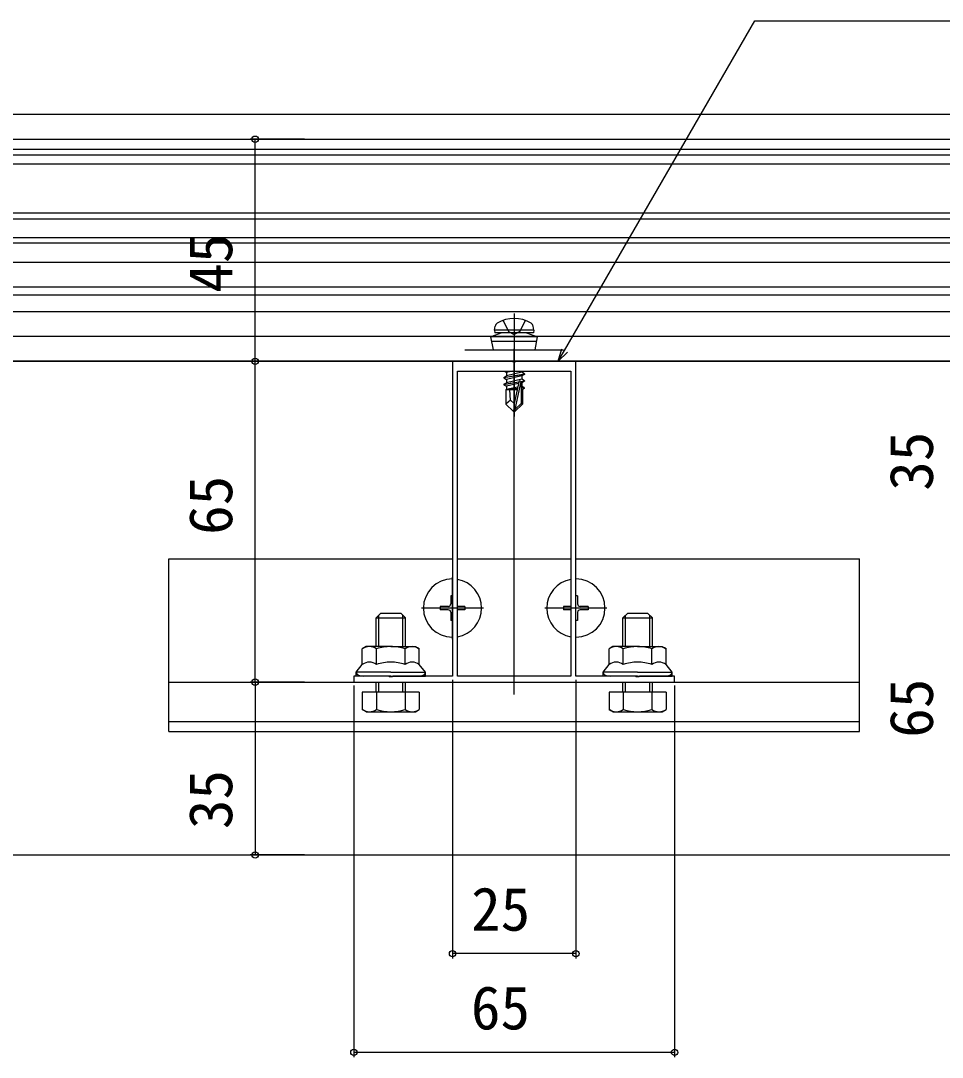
# Model space of a CAD drawing. Units: millimetres, scale not verified. Extents: x -525 to 525, y -783 to 779.
# Drawn here: x -95 to 91.8, y -554.8 to -344.8 of the extents above; entities that cross this region are included whole.
import ezdxf
from ezdxf.enums import TextEntityAlignment as Align

# ---------------------------------------------------------------- set-up
doc = ezdxf.new("R2010")
doc.units = ezdxf.units.MM
doc.header["$LTSCALE"] = 4
for name, color, linetype in [('0-2_YKK_11', 7, 'Continuous'), ('0-3_YKK_12', 2, 'Continuous'), ('0-4_YKK_13', 4, 'Continuous'), ('0-5_YKK_D', 6, 'Continuous')]:
    doc.layers.add(name, color=color, linetype=linetype)
doc.styles.add('ＭＳ ゴシック', font='')
doc.styles.get('ＭＳ ゴシック').set_extended_font_data('MS Gothic')

msp = doc.modelspace()

# ---------------------------------------------------------------- linework, layer by layer
at = {"layer": '0-2_YKK_11'}
for points in [[(-27.5, -478.8), (37.5, -478.8), (37.5, -477.6), (30.458, -477.6), (30.275, -477.72), (29.725, -477.72), (29.542, -477.6), (17.5, -477.6), (17.5, -413.8), (5.458, -413.8), (5.275, -413.92), (4.725, -413.92), (4.542, -413.8), (-7.5, -413.8), (-7.5, -477.6), (-19.542, -477.6), (-19.725, -477.72), (-20.275, -477.72), (-20.458, -477.6), (-27.5, -477.6)], [(16.5, -415.8), (16.5, -477.6), (-6.5, -477.6), (-6.5, -415.8)]]:
    msp.add_lwpolyline(points, close=True, dxfattribs=at)
at = {"layer": '0-3_YKK_12'}
for p, q in [((397.574, -363.8), (-395, -363.8)), ((-207.5, -368.8), (186.482, -368.8)), ((-190, -370.8), (185.855, -370.8)), ((-190, -372), (185.644, -372)), ((-178.541, -373.8), (185.326, -373.8)), ((-190, -384.92), (200, -384.92)), ((-190, -389.8), (200, -389.8)), ((-190, -400.3), (200, -400.3)), ((5, -481.3), (5, -411.3)), ((-190, -413.8), (200, -413.8)), ((-65, -453.8), (-7.5, -453.8)), ((-65, -488.8), (-65, -453.8)), ((-6.5, -453.8), (16.5, -453.8)), ((17.5, -453.8), (75, -453.8)), ((75, -488.8), (75, -453.8)), ((-65, -478.8), (75, -478.8)), ((-65, -486.8), (75, -486.8)), ((-65, -488.8), (75, -488.8))]:
    msp.add_line(p, q, dxfattribs=at)
msp.add_lwpolyline([(-207.5, -513.8), (-128.407, -513.8), (137.907, -513.8), (217.5, -513.8)], dxfattribs=at)
at = {"layer": '0-4_YKK_13'}
for p, q in [((200, -383.8), (-190, -383.8)), ((200, -388.8), (-190, -388.8)), ((200, -393.8), (-190, -393.8)), ((200, -398.8), (-190, -398.8)), ((200, -403.8), (-190, -403.8)), ((5, -404.1), (5, -425)), ((1, -407.5), (1.141, -406.697)), ((9, -407.5), (8.859, -406.697)), ((200, -408.8), (-190, -408.8)), ((2.5, -408), (0.25, -408.819)), ((9.75, -408.819), (0.25, -408.819)), ((0.778, -411.5), (0.25, -408.819)), ((9, -407.5), (1, -407.5)), ((1, -407.5), (1.088, -408)), ((8.912, -408), (1.088, -408)), ((7.5, -408), (2.5, -408)), ((7.5, -408), (9.75, -408.819)), ((9, -407.5), (8.912, -408)), ((9.222, -411.5), (9.75, -408.819)), ((-5, -411.5), (15, -411.5)), ((9.554, -409.812), (0.446, -409.812)), ((0.778, -411.5), (9.222, -411.5)), ((200, -413.8), (-190, -413.8)), ((2.9, -417.05), (7.1, -416.35)), ((7.1, -416.45), (2.9, -417.15)), ((2.9, -417.05), (3.45, -416.732)), ((2.9, -417.05), (2.9, -417.15)), ((2.9, -417.15), (3.45, -417.467)), ((2.987, -415.8), (3.45, -416.067)), ((4.634, -415.8), (3.45, -416.067)), ((6.55, -416.032), (3.45, -416.732)), ((3.45, -416.067), (3.45, -416.732)), ((6.55, -417.432), (3.45, -418.132)), ((3.45, -417.467), (3.45, -418.132)), ((6.332, -417.877), (5.15, -423.576)), ((6.332, -417.878), (7.1, -417.75)), ((7.1, -417.85), (6.387, -417.969)), ((6.55, -415.8), (6.55, -416.032)), ((7.1, -416.35), (6.55, -416.032)), ((6.55, -416.767), (6.55, -417.432)), ((7.1, -417.75), (6.55, -417.432)), ((7.1, -416.35), (7.1, -416.45)), ((7.1, -417.75), (7.1, -417.85)), ((2.9, -418.45), (5.926, -417.946)), ((5.898, -418.05), (2.9, -418.55)), ((2.9, -418.45), (3.45, -418.132)), ((2.9, -418.45), (2.9, -418.55)), ((2.9, -418.55), (3.45, -418.867)), ((3.3, -419.6), (3.45, -419.532)), ((3.3, -419.6), (3.3, -422.45)), ((5.576, -419.6), (3.3, -419.6)), ((5.84, -418.328), (3.45, -418.867)), ((3.45, -418.867), (3.45, -419.532)), ((5.695, -419.025), (3.45, -419.532)), ((5.635, -419.317), (3.917, -419.6)), ((5.91, -417.993), (5, -422.378)), ((5.58, -419.584), (5.496, -419.6)), ((6.55, -418.832), (6.397, -418.867)), ((6.4, -418.048), (6.4, -422.326)), ((7, -419.092), (6.4, -419.191)), ((7, -419.308), (6.4, -419.424)), ((6.7, -419.6), (6.4, -419.6)), ((6.55, -418.167), (6.55, -418.832)), ((7, -419.092), (6.55, -418.832)), ((7, -419.308), (6.7, -419.481)), ((6.7, -419.481), (6.7, -422.45)), ((7, -419.092), (7, -419.308)), ((4.257, -421.647), (3.3, -422.45)), ((4.85, -424), (3.3, -422.45)), ((5, -422.378), (4.85, -424)), ((4.85, -424), (5.15, -424)), ((5, -422.378), (5, -424)), ((6.4, -422.326), (5.15, -423.576)), ((5.15, -424), (6.7, -422.45)), ((5.15, -423.576), (5.15, -424)), ((6.4, -422.326), (6.7, -422.45)), ((-7.5, -470.1), (-7.5, -457.5)), ((17.5, -470.1), (17.5, -457.5)), ((-7.5, -461.3), (-7.85, -461.3)), ((-7.85, -461.3), (-7.85, -462.95)), ((17.85, -461.3), (17.5, -461.3)), ((17.85, -461.3), (17.85, -462.95)), ((-1.2, -463.8), (-13.8, -463.8)), ((-10, -463.45), (-10, -464.15)), ((-8.35, -463.45), (-10, -463.45)), ((-5, -463.45), (-6.5, -463.45)), ((-5, -463.45), (-5, -464.15)), ((23.8, -463.8), (11.2, -463.8)), ((15, -463.45), (15, -464.15)), ((16.5, -463.45), (15, -463.45)), ((20, -463.45), (18.35, -463.45)), ((20, -463.45), (20, -464.15)), ((-23, -465.8), (-17, -465.8)), ((-22.46, -471.6), (-22.46, -465.26)), ((-17.54, -471.6), (-17.54, -465.26)), ((-8.35, -464.15), (-10, -464.15)), ((-7.85, -464.65), (-7.85, -466.3)), ((-5, -464.15), (-6.5, -464.15)), ((16.5, -464.15), (15, -464.15)), ((17.85, -464.65), (17.85, -466.3)), ((20, -464.15), (18.35, -464.15)), ((27, -465.8), (33, -465.8)), ((27.54, -471.6), (27.54, -465.26)), ((32.46, -471.6), (32.46, -465.26)), ((-7.5, -466.3), (-7.85, -466.3)), ((17.85, -466.3), (17.5, -466.3)), ((-25, -471.6), (-25.774, -472.047)), ((-25.774, -475.2), (-25.774, -472.047)), ((-20, -471.6), (-25, -471.6)), ((-22.887, -475.2), (-22.887, -472.047)), ((-20, -471.6), (-15, -471.6)), ((-17.113, -475.2), (-17.113, -472.047)), ((-15, -471.6), (-14.226, -472.047)), ((-14.226, -475.2), (-14.226, -472.047)), ((25, -471.6), (24.226, -472.047)), ((24.226, -475.2), (24.226, -472.047)), ((30, -471.6), (25, -471.6)), ((27.113, -475.2), (27.113, -472.047)), ((30, -471.6), (35, -471.6)), ((32.887, -475.2), (32.887, -472.047)), ((35, -471.6), (35.774, -472.047)), ((35.774, -475.2), (35.774, -472.047)), ((-27, -477.6), (-27, -476.8)), ((-20, -477.6), (-27, -477.6)), ((-20, -477.6), (-13, -477.6)), ((-13, -477.6), (-13, -476.8)), ((23, -477.6), (23, -476.8)), ((30, -477.6), (23, -477.6)), ((30, -477.6), (37, -477.6)), ((37, -477.6), (37, -476.8)), ((-23, -480.8), (-23, -478.8)), ((-22.887, -480.8), (-22.887, -484.353)), ((-22.46, -480.8), (-22.46, -478.8)), ((-17.54, -480.8), (-17.54, -478.8)), ((-17.113, -480.8), (-17.113, -484.353)), ((-17, -480.8), (-17, -478.8)), ((-14.226, -480.8), (-14.226, -484.353)), ((27, -480.8), (27, -478.8)), ((27.113, -480.8), (27.113, -484.353)), ((27.54, -480.8), (27.54, -478.8)), ((32.46, -480.8), (32.46, -478.8)), ((32.887, -480.8), (32.887, -484.353)), ((33, -480.8), (33, -478.8)), ((35.774, -480.8), (35.774, -484.353)), ((-25, -484.8), (-25.774, -484.353)), ((-25, -484.8), (-15, -484.8)), ((-15, -484.8), (-14.226, -484.353)), ((25, -484.8), (24.226, -484.353)), ((25, -484.8), (35, -484.8)), ((35, -484.8), (35.774, -484.353))]:
    msp.add_line(p, q, dxfattribs=at)
for points in [[(2.742, -405.505), (3.855, -407.737), (5, -408.346)], [(7.258, -405.505), (6.145, -407.737), (5, -408.346)], [(7.1, -416.45), (6.55, -416.767), (3.45, -417.467)], [(7.1, -417.85), (6.55, -418.167), (6.4, -418.201)], [(5, -422.378), (4.257, -421.647), (4.1, -419.6)], [(-23, -471.6), (-23, -465.8), (-22, -464.8), (-18, -464.8)], [(-17, -471.6), (-17, -465.8), (-18, -464.8)], [(27, -471.6), (27, -465.8), (28, -464.8), (32, -464.8)], [(33, -471.6), (33, -465.8), (32, -464.8)], [(-20, -476.8), (-27, -476.8), (-25.774, -475.2)], [(-20, -476.8), (-13, -476.8), (-14.226, -475.2)], [(30, -476.8), (23, -476.8), (24.226, -475.2)], [(30, -476.8), (37, -476.8), (35.774, -475.2)], [(-14.226, -480.8), (-25.774, -480.8), (-25.774, -484.353)], [(35.774, -480.8), (24.226, -480.8), (24.226, -484.353)]]:
    msp.add_lwpolyline(points, dxfattribs=at)
for centre, radius, start, end in [((5, -411.6), 6.5, 57.94412, 122.05588), ((2.028, -406.854), 0.9, 122.05588, 170), ((7.972, -406.854), 0.9, 10, 57.94412), ((6.152, -418.048), 0.248, 0, 167.19096), ((-7.5, -463.8), 5.9, 90, 270), ((-7.5, -463.8), 5.9, 279.75826, 80.24174), ((17.5, -463.8), 5.9, 99.75826, 260.24174), ((17.5, -463.8), 5.9, 270, 90), ((-8.35, -462.95), 0.5, 270, 0), ((18.35, -462.95), 0.5, 180, 270), ((-8.35, -464.65), 0.5, 0, 90), ((18.35, -464.65), 0.5, 90, 180), ((-24.33, -474.156), 2.556, 55.61575, 124.38425), ((-20, -481.153), 9.553, 90, 107.58795), ((-20, -481.153), 9.553, 72.41205, 90), ((-15.67, -474.156), 2.556, 55.61575, 124.38425), ((25.67, -474.156), 2.556, 55.61575, 124.38425), ((30, -481.153), 9.553, 90, 107.58795), ((30, -481.153), 9.553, 72.41205, 90), ((34.33, -474.156), 2.556, 55.61575, 124.38425), ((-24.33, -477.309), 2.556, 55.61575, 124.38425), ((-20, -484.307), 9.553, 90, 107.58795), ((-20, -484.307), 9.553, 72.41205, 90), ((-15.67, -477.309), 2.556, 55.61575, 124.38425), ((25.67, -477.309), 2.556, 55.61575, 124.38425), ((30, -484.307), 9.553, 90, 107.58795), ((30, -484.307), 9.553, 72.41205, 90), ((34.33, -477.309), 2.556, 55.61575, 124.38425), ((-24.33, -482.244), 2.556, 235.61575, 304.38425), ((-20, -475.247), 9.553, 252.41205, 287.58795), ((-15.67, -482.244), 2.556, 235.61575, 304.38425), ((25.67, -482.244), 2.556, 235.61575, 304.38425), ((30, -475.247), 9.553, 252.41205, 287.58795), ((34.33, -482.244), 2.556, 235.61575, 304.38425)]:
    msp.add_arc(centre, radius, start, end, dxfattribs=at)
for centre, start_param, end_param in [((-25.5, -476.8), 6.2831853, 7.8539816), ((-14.5, -476.8), 1.5707963, 3.1415927), ((24.5, -476.8), 6.2831853, 7.8539816), ((35.5, -476.8), 1.5707963, 3.1415927)]:
    msp.add_ellipse(centre, major_axis=(-1.5, 0), ratio=0.533333, start_param=start_param, end_param=end_param, dxfattribs=at)
at = {"layer": '0-5_YKK_D'}
for p, q in [((-37.5, -368.8), (-48.5, -368.8)), ((-47.5, -413.8), (-47.5, -368.8)), ((-37.5, -413.8), (-48.5, -413.8)), ((-37.5, -413.8), (-48.5, -413.8)), ((-47.5, -478.8), (-47.5, -413.8)), ((-7.5, -478.3), (-7.5, -534.8)), ((17.5, -478.3), (17.5, -534.8)), ((-37.5, -478.8), (-48.5, -478.8)), ((-37.5, -478.8), (-48.5, -478.8)), ((-47.5, -478.8), (-47.5, -513.8)), ((-27.5, -479.5), (-27.5, -554.8)), ((37.5, -479.5), (37.5, -554.8)), ((-37.5, -513.8), (-48.5, -513.8)), ((17.5, -533.8), (-7.5, -533.8)), ((37.5, -553.8), (-27.5, -553.8))]:
    msp.add_line(p, q, dxfattribs=at)
for points in [[(13.944, -413.8), (15.219, -411.592), (53.781, -344.8), (126.286, -344.8)], [(15.811, -411.933), (13.944, -413.8), (14.627, -411.25)]]:
    msp.add_lwpolyline(points, dxfattribs=at)
for centre in [(-47.5, -368.8), (-47.5, -413.8), (-47.5, -413.8), (-47.5, -478.8), (-47.5, -478.8), (-47.5, -513.8), (-7.5, -533.8), (17.5, -533.8), (-27.5, -553.8), (37.5, -553.8)]:
    msp.add_circle(centre, 0.637, dxfattribs=at)

# ---------------------------------------------------------------- texts
at = {"layer": '0-5_YKK_D', "style": 'ＭＳ ゴシック'}
for s, p in [('45', (-49.5, -399.891)), ('35', (92.5, -440.027)), ('65', (-49.5, -448.961)), ('65', (92.5, -490.061)), ('35', (-49.5, -508.573))]:
    msp.add_text(s, height=8.798, rotation=90, dxfattribs=at).set_placement(p, align=Align.BOTTOM_LEFT)
for s, p in [('25', (-3.727, -531.8)), ('65', (-3.761, -551.8))]:
    msp.add_text(s, height=8.798, dxfattribs=at).set_placement(p, align=Align.BOTTOM_LEFT)

doc.saveas('drawing.dxf')
